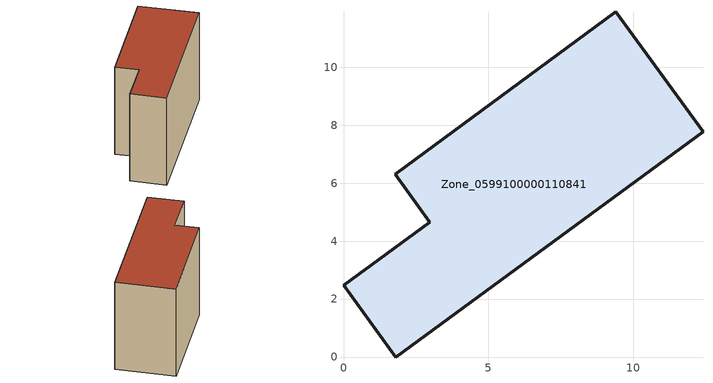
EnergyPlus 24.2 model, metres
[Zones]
Zone_0599100000110841
 floor ground (C_G): 0,2.48 2.98,4.66 1.78,6.3 9.39,11.91 12.41,7.78 1.81,0 z0
 wall outside (C_F): 2.98,4.66 0,2.48 1.81,0 12.41,7.78 9.39,11.91 1.78,6.3 2.98,4.66 z0:8.43
 roof outside (C_R): 9.39,11.91 1.78,6.3 2.98,4.66 0,2.48 1.81,0 12.41,7.78 z8.43
[BUILDING]
Pand.0599100000110841: North Axis=0; Terrain=City; Loads Convergence Tolerance Value=0.04; Temperature Convergence Tolerance Value=0.4; Solar Distribution=FullExterior; Maximum Number of Warmup Days=25; Minimum Number of Warmup Days=1
[Site:Location]
Rotterdam.The.Hague.AP_ZH_NLD Design_Conditions: Latitude=51.96; Longitude=4.45; Time Zone=1; Elevation=-4.5
[SITE:GROUNDTEMPERATURE:BUILDINGSURFACE]
18, 18, 18, 18, 18, 18, 18, 18, 18, 18, 18, 18
[MATERIAL] Thermal Absorptance=0.9; Solar Absorptance=0.7; Visible Absorptance=0.7
Name | Roughness | Thickness | Conductivity | Density | Specific Heat
G.TI.1975-1991 | MediumSmooth | 0.15 | 0.288461 | 540 | 1210
F.TI.1975-1991 | Rough | 0.3 | 0.230769 | 1920 | 840
R.TI.1975-1991 | MediumRough | 0.2 | 0.153846 | 1500 | 1000
[CONSTRUCTION]
C_G: G.TI.1975-1991
C_F: F.TI.1975-1991
C_R: R.TI.1975-1991
[ZONE]
Zone_0599100000110841: Type=1; Multiplier=1; Ceiling Height=Autocalculate; Volume=Autocalculate; Floor Area=autocalculate; Part of Total Floor Area=Yes
[ZONEINFILTRATION:DESIGNFLOWRATE]
Infil_Zone_0599100000110841: Zone or ZoneList or Space or SpaceList=Zone_0599100000110841; Schedule=AlwaysOn; Design Flow Rate Calculation Method=Flow/Area; Flow Rate per Floor Area=0.003; Constant Term Coefficient=1; Temperature Term Coefficient=0; Velocity Term Coefficient=0; Velocity Squared Term Coefficient=0
[HVACTEMPLATE:ZONE:IDEALLOADSAIRSYSTEM]
Zone_0599100000110841: Maximum Heating Supply Air Temperature=50; Minimum Cooling Supply Air Temperature=13; Maximum Heating Supply Air Humidity Ratio=0.0156; Minimum Cooling Supply Air Humidity Ratio=0.0077; Heating Limit=NoLimit; Cooling Limit=NoLimit; Dehumidification Control Type=ConstantSensibleHeatRatio; Cooling Sensible Heat Ratio=0.7; Dehumidification Setpoint=60; Humidification Control Type=None; Humidification Setpoint=30; Outdoor Air Method=None; Outdoor Air Flow Rate per Person=0.00944; Outdoor Air Flow Rate per Zone Floor Area=0; Outdoor Air Flow Rate per Zone=0; Demand Controlled Ventilation Type=None; Outdoor Air Economizer Type=NoEconomizer; Heat Recovery Type=None; Sensible Heat Recovery Effectiveness=0.7; Latent Heat Recovery Effectiveness=0.65
[ZONECONTROL:THERMOSTAT]
ThermostatControl_Zone_0599100000110841: Zone or ZoneList=Zone_0599100000110841; Control Type Schedule=DualSetpointControlType; Control 1=Thermostat_Zone_0599100000110841; Temperature Difference Between Cutout And Setpoint=0
[THERMOSTATSETPOINT:DUALSETPOINT]
Thermostat_Zone_0599100000110841: Heating Setpoint Temperature Schedule=HeatingSetpoint_Zone_0599100000110841; Cooling Setpoint Temperature Schedule=CoolingSetpoint_Zone_0599100000110841
[SCHEDULE:COMPACT]
HeatingSetpoint_Zone_0599100000110841: Through: 12/31, For: AllDays, Until: 24:00, 21
CoolingSetpoint_Zone_0599100000110841: Through: 12/31, For: AllDays, Until: 24:00, 24
DualSetpointControlType: Through: 12/31, For: AllDays, Until: 24:00, 4
AlwaysOn: Through: 12/31, For: AllDays, Until: 24:00, 1
